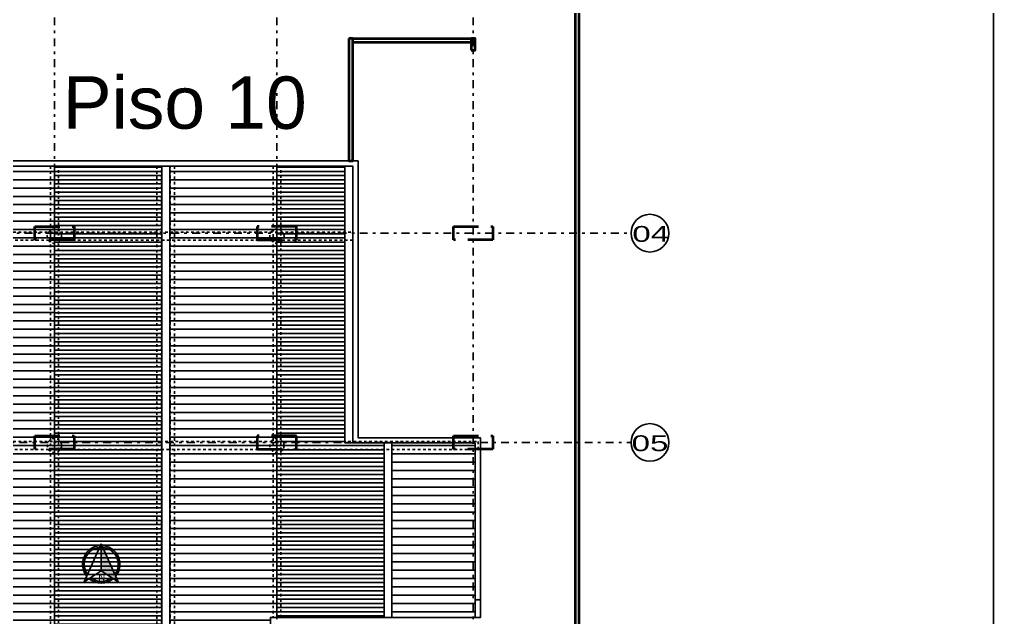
# Model space of a CAD drawing. Header units: millimetres. Extents: x 86 to 500, y -52 to 256.
# Drawn here: x 249.14 to 286.36, y 62.34 to 85.2 of the extents above; entities that cross this region are included whole.
import ezdxf

# ---------------------------------------------------------------- set-up
doc = ezdxf.new("R2010")
doc.units = ezdxf.units.MM
for name, pattern in [('CENTER', [0.7, 0.3, -0.2, 0, -0.2]), ('HIDDEN', [9.525, 6.35, -3.175]), ('HIDDEN2', [4.7625, 3.175, -1.5875])]:
    doc.linetypes.add(name, pattern=pattern)
doc.layers.get('Defpoints').update_dxf_attribs({"color": 8})
for name, color, linetype in [('1amobla', 253, 'Continuous'), ('CIELOS', 2, 'Continuous'), ('EJE-ESTRUCTURA', 254, 'CENTER'), ('JCA_COTAS', 253, 'Continuous'), ('JCA_PROYECCIONES', 1, 'HIDDEN2'), ('NORTE', 7, 'Continuous')]:
    doc.layers.add(name, color=color, linetype=linetype)
doc.layers.add('A-HATCH CONCRETO', color=7, linetype='Continuous', true_color=0xb8b8b8)
doc.layers.add('Estructura', color=7, linetype='Continuous', lineweight=40, true_color=0x383838)
doc.layers.add('Muro', color=7, linetype='Continuous', lineweight=40, true_color=0x2b2b2b)
doc.styles.add('DIM', font='ROMANS.shx')
doc.styles.get("Standard").update_dxf_attribs({"font": 'arial.ttf'})
doc.styles.add('style2', font='arial.ttf', dxfattribs={"width": 1.5})
doc.dimstyles.new('dim-10', dxfattribs={"dimscale": 10, "dimtxt": 0.0015, "dimasz": 0.0008, "dimexe": 0.0003, "dimexo": 0.001, "dimgap": 0.0005, "dimtad": 2, "dimzin": 4, "dimdsep": 46, "dimtxsty": 'DIM', "dimblk": 'ARCHTICK', "dimcen": 0.0025, "dimclrd": 1, "dimclre": 256, "dimclrt": 2, "dimadec": 0, "dimazin": 0, "dimtfac": 1, "dimtmove": 2, "dimatfit": 0, "dimldrblk": 'OPEN30', "dimfxl": 1, "dimtolj": 1, "dimtzin": 0, "dimarcsym": 0})

# ---------------------------------------------------------------- blocks, each defined once
blk = doc.blocks.new('_ArchTick')
at = {"color": 0, "linetype": 'ByBlock', "const_width": 0.15}
blk.add_lwpolyline([(-0.5, -0.5), (0.5, 0.5)], dxfattribs=at)
blk = doc.blocks.new('*D112')
at = {"layer": 'CIELOS', "lineweight": -2, "ltscale": 0.01, "transparency": 16777216}
for p, q in [((266.55, 62.347), (266.55, 63.016)), ((266.75, 62.347), (266.75, 63.016))]:
    blk.add_line(p, q, dxfattribs=at)
at = {"layer": 'CIELOS', "color": 1, "lineweight": -2, "ltscale": 0.01, "transparency": 16777216}
blk.add_line((266.75, 63.013), (266.55, 63.013), dxfattribs=at)
at = {"layer": 'Defpoints', "color": 0, "ltscale": 0.01, "transparency": 16777216}
for p in [(266.55, 63.013), (266.55, 62.337), (266.75, 62.337)]:
    blk.add_point(p, dxfattribs=at)
at = {"layer": 'CIELOS', "color": 1, "lineweight": -2, "ltscale": 0.01, "transparency": 16777216, "xscale": 0.008, "yscale": 0.008, "zscale": 0.008, "rotation": 180}
blk.add_blockref('_ArchTick', (266.55, 63.013), dxfattribs=at)
at = {"layer": 'CIELOS', "color": 1, "lineweight": -2, "ltscale": 0.01, "transparency": 16777216, "xscale": 0.008, "yscale": 0.008, "zscale": 0.008}
blk.add_blockref('_ArchTick', (266.75, 63.013), dxfattribs=at)
at = {"layer": 'CIELOS', "color": 2, "ltscale": 0.01, "transparency": 16777216, "insert": (266.65, 63.025), "char_height": 0.015, "attachment_point": 5, "style": 'DIM'}
blk.add_mtext('\\A1;.20', dxfattribs=at)
blk = doc.blocks.new('_Open30')
at = {"color": 0, "linetype": 'ByBlock', "lineweight": -2}
for p, q in [((-1, 0.3), (0, 0)), ((0, 0), (-1, -0.3)), ((0, 0), (-1, 0))]:
    blk.add_line(p, q, dxfattribs=at)
blk = doc.blocks.new('estructura cubiertas')
at = {"layer": 'EJE-ESTRUCTURA'}
for p, q in [((2122.5, -5855.354), (2122.5, -5914.914)), ((2131, -5855.354), (2131, -5914.914)), ((2138.498, -5855.354), (2138.498, -5914.914)), ((2138.498, -5855.354), (2138.498, -5914.914)), ((2113.363, -5885.999), (2144.533, -5885.999)), ((2113.163, -5893.999), (2144.533, -5893.999))]:
    blk.add_line(p, q, dxfattribs=at)
at = {"layer": 'Estructura', "linetype": 'HIDDEN2', "ltscale": 0.3}
for points in [[(2123.25, -5885.749), (2123.25, -5886.249), (2121.75, -5886.249), (2121.75, -5885.749)], [(2130.25, -5885.749), (2130.25, -5886.249), (2131.75, -5886.249), (2131.75, -5885.749)], [(2139.248, -5885.749), (2139.248, -5886.249), (2137.748, -5886.249), (2137.748, -5885.749)], [(2123.25, -5893.749), (2123.25, -5894.249), (2121.75, -5894.249), (2121.75, -5893.749)], [(2130.25, -5893.749), (2130.25, -5894.249), (2131.75, -5894.249), (2131.75, -5893.749)], [(2139.248, -5893.749), (2139.248, -5894.249), (2137.748, -5894.249), (2137.748, -5893.749)]]:
    blk.add_lwpolyline(points, close=True, dxfattribs=at)
at = {"layer": 'JCA_COTAS', "linetype": 'Continuous'}
for centre in [(2145.253, -5885.999), (2145.253, -5893.999)]:
    blk.add_circle(centre, 0.72, dxfattribs=at)
at = {"layer": 'JCA_COTAS', "linetype": 'Continuous', "style": 'style2', "width": 1.5}
for s, p in [('04', (2144.58, -5886.329)), ('05', (2144.552, -5894.329))]:
    blk.add_text(s, height=0.6031, rotation=0.0293, dxfattribs=at).set_placement(p)
blk = doc.blocks.new('A$Cf847e5f9')
h = blk.add_hatch(color=256)
h.dxf.hatch_style = 1
h.paths.add_polyline_path([(-0.94, 0.95), (-0.48, 1.98, -0.58483), (6.62, 18.02), (7.08, 19.06, 0.618991)])
h.paths.add_polyline_path([(15.65, 1.98), (16.1, 0.95, 0.618991), (8.08, 19.06), (8.54, 18.02, -0.58483)])
at = {"true_color": 0x636466}
h = blk.add_hatch(color=251, dxfattribs=at)
h.dxf.hatch_style = 1
h.paths.add_polyline_path([(7.58, 4.1), (17.59, -2.41), (7.58, 20.19)])
h = blk.add_hatch(color=256)
h.dxf.hatch_style = 1
h.paths.add_polyline_path([(1.39, 0.07), (0.5, -0.5, 0.361596), (14.66, -0.5), (13.78, 0.07, -0.344197)])
for points in [[(-2.43, -2.41), (7.58, 4.1)], [(17.59, -2.41), (7.58, 4.1)]]:
    blk.add_lwpolyline(points)
at = {"layer": 'NORTE'}
for q in [(-2.43, -2.41), (17.59, -2.41)]:
    blk.add_line((7.58, 20.19), q, dxfattribs=at)
blk.add_lwpolyline([(7.58, 4.1), (7.58, 20.19)], dxfattribs=at)
for radius, start, end in [(11.06, 92.58787, 219.61645), (10.06, 95.46145, 216.74287), (11.06, 320.38355, 87.41213), (10.06, 323.25713, 84.53855), (10.06, 232.0134, 307.9866), (11.06, 230.24045, 309.75955)]:
    blk.add_arc((7.58, 8), radius, start, end, dxfattribs=at)
at = {"layer": 'NORTE', "insert": (5.88, 2.43), "char_height": 4, "attachment_point": 1}
blk.add_mtext_dynamic_manual_height_columns('N', width=1.3231, gutter_width=12.5, heights=[0], dxfattribs=at)

msp = doc.modelspace()

# ---------------------------------------------------------------- hatches: boundary and pattern name
at = {"layer": 'A-HATCH CONCRETO', "ltscale": 0.01}
h = msp.add_hatch(dxfattribs=at)
h.set_pattern_fill('ANSI31', color=256, scale=0.1, angle=135)
h.set_pattern_definition([(180, (-2089.80414, 6037.90986), (-3e-17, -0.3175), [])])
h.paths.add_polyline_path([(246.392, 53.298), (250.177, 53.298), (250.177, 59.858), (250.477, 59.858), (250.477, 79.59), (247.605, 79.561), (247.605, 62.282), (246.392, 62.283)])
h = msp.add_hatch(dxfattribs=at)
h.set_pattern_fill('ANSI31', color=256, scale=0.05, angle=135)
h.set_pattern_definition([(180, (-2078.81939, 6037.90915), (-1e-17, -0.15875), [])])
h.paths.add_polyline_path([(250.478, 59.535), (254.582, 59.535), (254.582, 79.589), (250.478, 79.589)])
h = msp.add_hatch(dxfattribs=at)
h.set_pattern_fill('ANSI31', color=256, scale=0.1, angle=135)
h.set_pattern_definition([(180, (-2058.28992, 6037.90986), (-3e-17, -0.3175), [])])
h.paths.add_polyline_path([(254.882, 59.536), (258.727, 59.536), (258.73, 62.34), (258.98, 62.34), (258.976, 79.589), (254.881, 79.59)])
h = msp.add_hatch(dxfattribs=at)
h.set_pattern_fill('ANSI31', color=256, scale=0.05, angle=135)
h.set_pattern_definition([(180, (-2072.02348, 6037.90986), (-1e-17, -0.15875), [])])
h.paths.add_polyline_path([(258.978, 62.339), (263.072, 62.339), (263.072, 69.011), (261.578, 69.011), (261.578, 79.589), (258.978, 79.59)])
h = msp.add_hatch(dxfattribs=at)
h.set_pattern_fill('ANSI31', color=256, scale=0.1, angle=135)
h.set_pattern_definition([(180, (-2051.29576, 6037.90987), (-3e-17, -0.3175), [])])
h.paths.add_polyline_path([(263.373, 62.338), (266.551, 62.337), (266.549, 69.01), (263.371, 69.011)])

# ---------------------------------------------------------------- linework, layer by layer
at = {"layer": '1amobla', "color": 7, "linetype": 'Continuous', "ltscale": 0.3, "true_color": 0xffffff}
msp.add_lwpolyline([(227.907, 113.095), (286.355, 113.095), (286.355, 40.11), (227.907, 40.11)], close=True, dxfattribs=at)
at = {"layer": 'CIELOS', "ltscale": 0.01}
for p, q in [((250.477, 79.59), (250.479, 59.535)), ((258.977, 79.59), (258.98, 62.34))]:
    msp.add_line(p, q, dxfattribs=at)
for points in [[(250.177, 53.298), (241.499, 53.298), (241.499, 62.283), (247.305, 62.283), (247.305, 79.59), (261.878, 79.59), (261.878, 69.011), (266.55, 69.011), (266.55, 62.337), (266.75, 62.337), (266.75, 69.211), (262.078, 69.211), (262.078, 79.79), (247.105, 79.79), (247.105, 62.483), (241.299, 62.483), (241.299, 53.098), (250.178, 53.098), (250.177, 53.298)], [(266.55, 62.337), (258.73, 62.34), (258.727, 59.536), (250.177, 59.535), (250.177, 53.298)]]:
    msp.add_lwpolyline(points, dxfattribs=at)
for points in [[(254.882, 79.589), (254.582, 79.589), (254.582, 59.535), (254.882, 59.535)], [(261.878, 79.589), (261.578, 79.589), (261.578, 69.011), (261.878, 69.011)], [(263.072, 69.011), (263.372, 69.011), (263.372, 62.339), (263.072, 62.339)]]:
    msp.add_lwpolyline(points, close=True, dxfattribs=at)
at = {"layer": 'JCA_PROYECCIONES', "ltscale": 0.01}
for points in [[(250.632, 79.59), (250.332, 79.59), (250.332, 59.536), (250.632, 59.536)], [(254.563, 79.59), (254.395, 79.59), (254.395, 59.536), (254.564, 59.536)], [(254.9, 79.59), (255.069, 79.59), (255.069, 59.536), (254.901, 59.536)], [(259.132, 79.59), (258.832, 79.59), (258.833, 62.34), (259.133, 62.34)]]:
    msp.add_lwpolyline(points, close=True, dxfattribs=at)
for points in [[(247.305, 77.061), (261.878, 77.061), (261.878, 76.761), (247.305, 76.761)], [(247.305, 69.061), (266.661, 69.061), (266.661, 68.761), (247.305, 68.761)]]:
    msp.add_lwpolyline(points, dxfattribs=at)
for centre in [(250.477, 76.911), (258.977, 76.911), (250.477, 68.911), (258.977, 68.911)]:
    msp.add_circle(centre, 0.273, dxfattribs=at)
at = {"layer": 'Muro'}
for points in [[(270.529, 57.211), (270.529, 105.367), (256.7, 105.367), (256.7, 105.017)], [(270.379, 57.211), (270.379, 105.246), (267.237, 105.246), (267.237, 105.017)]]:
    msp.add_lwpolyline(points, dxfattribs=at)
for points in [[(261.728, 84.466), (261.728, 79.79), (261.878, 79.79), (261.878, 84.466)], [(261.878, 84.466), (266.4, 84.466), (266.4, 84.316), (261.878, 84.316)], [(266.4, 84.016), (266.55, 84.016), (266.55, 84.466), (266.4, 84.466)]]:
    msp.add_lwpolyline(points, close=True, dxfattribs=at)

# ---------------------------------------------------------------- block references
at = {"layer": 'Muro', "linetype": 'HIDDEN'}
msp.add_blockref('estructura cubiertas', (-1872.023, 5963.027), dxfattribs=at)
at = {"layer": 'NORTE', "xscale": 0.06470859629686168, "yscale": 0.06470859629686168, "zscale": 0.6470859629686168}
msp.add_blockref('A$Cf847e5f9', (251.775, 63.854), dxfattribs=at)

# ---------------------------------------------------------------- texts
at = {"layer": 'Defpoints', "color": 3}
msp.add_text('Piso 10', height=2, rotation=359.9331, dxfattribs=at).set_placement((250.797, 81.026))

# ---------------------------------------------------------------- dimensions: what is measured, and where the dimension line sits
at = {"layer": 'CIELOS', "ltscale": 0.01}
dim = msp.add_linear_dim(base=(266.55, 63.013), p1=(266.75, 62.337), p2=(266.55, 62.337), dimstyle='dim-10', dxfattribs=at)
dim.commit()
dim.dimension.update_dxf_attribs({"geometry": '*D112', "text_midpoint": (266.65, 63.025)})

doc.saveas('drawing.dxf')
